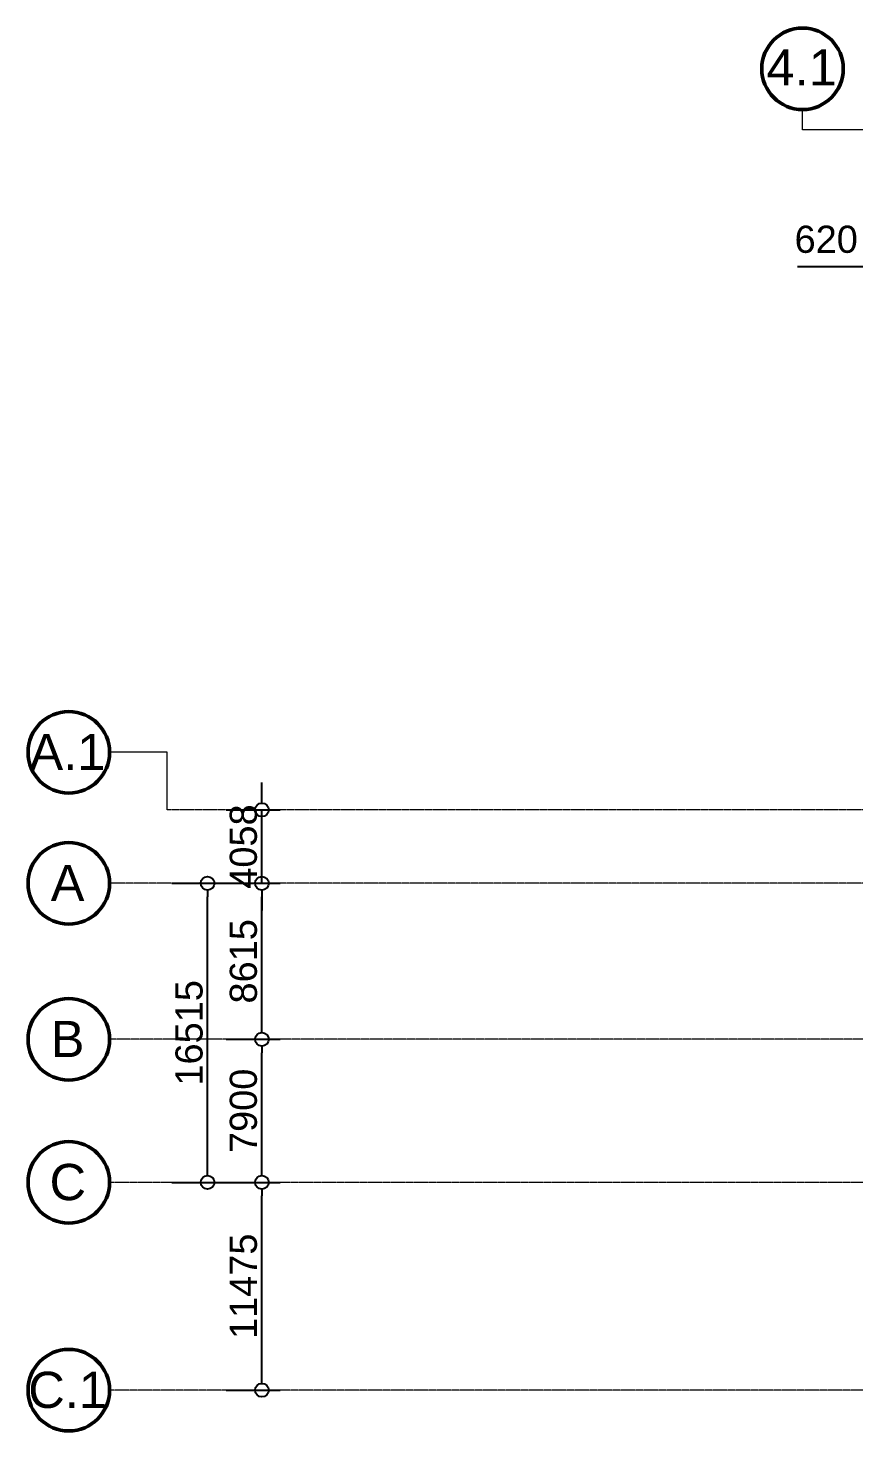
# Model space of a CAD drawing. Header units: millimetres. Extents: x -962357 to -591933, y -35273 to 59420.
# Drawn here: x -962357 to -916754, y -18045 to 59420 of the extents above; entities that cross this region are included whole.
import ezdxf

# ---------------------------------------------------------------- set-up
doc = ezdxf.new("R2010")
doc.units = ezdxf.units.MM
doc.linetypes.add('DPA_Grid _ Level 100', pattern=[10, 5.5, -1.6, 1.3, -1.6])
for name, color, linetype, lineweight in [('A-ANNO-DIMS', 1, 'Continuous', 9), ('S-GRID', 251, 'Continuous', 9), ('S-GRID-IDEN', 3, 'Continuous', 50)]:
    doc.layers.add(name, color=color, linetype=linetype, lineweight=lineweight)
doc.styles.add('Arial', font='arial.ttf', dxfattribs={"height": 2000})
doc.styles.add('Arial_1', font='arial.ttf', dxfattribs={"height": 1500})
doc.dimstyles.new('DPA-DIM-3_0_C-C', dxfattribs={"dimscale": 304.8, "dimtxt": 1530.3891, "dimasz": 2.46063, "dimexe": 3.28084, "dimexo": 0.0625, "dimgap": 0.82021, "dimtad": 1, "dimdec": 0, "dimzin": 0, "dimdsep": 46, "dimtxsty": 'Arial_1', "dimblk1": 'DOTBLANK', "dimblk2": 'DOTBLANK', "dimsah": 1, "dimcen": 0.09, "dimdle": 3.28084, "dimadec": 8, "dimazin": 0, "dimtfac": 1, "dimtdec": 4, "dimtix": 1, "dimtmove": 0, "dimatfit": 3, "dimfxl": 6.56168, "dimfxlon": 1, "dimtvp": 1, "dimtolj": 1, "dimtzin": 0, "dimarcsym": 2})
doc.dimstyles.new('DPA-DIM-3_0_C-C_1', dxfattribs={"dimscale": 304.8, "dimtxt": 1530.3891, "dimasz": 2.46063, "dimexe": 3.28084, "dimexo": 0.0625, "dimgap": 0.82021, "dimtad": 1, "dimdec": 0, "dimzin": 0, "dimdsep": 46, "dimtxsty": 'Arial_1', "dimblk1": 'DOTBLANK', "dimblk2": 'DOTBLANK', "dimsah": 1, "dimcen": 0.09, "dimdle": 3.28084, "dimadec": 8, "dimazin": 0, "dimtfac": 1, "dimtdec": 4, "dimtix": 1, "dimtmove": 1, "dimatfit": 3, "dimfxl": 6.56168, "dimfxlon": 1, "dimtvp": 1, "dimtolj": 1, "dimtzin": 0, "dimarcsym": 2})

# ---------------------------------------------------------------- blocks, each defined once
blk = doc.blocks.new('Grid - 100 Scale-2291345-4130-01 MULTI-PURPOSE LEVEL - REFLECTED CEILING PLAN')
at = {"layer": 'S-GRID-IDEN'}
blk.add_circle((0, 0), 4.5, dxfattribs=at)
blk = doc.blocks.new('_DotBlank')
at = {"color": 0, "linetype": 'ByBlock', "lineweight": -2}
blk.add_line((-0.5, 0), (-1, 0), dxfattribs=at)
blk.add_circle((0, 0), 0.5, dxfattribs=at)
blk = doc.blocks.new('DIMBLOCK27-4130-01 MULTI-PURPOSE LEVEL - REFLECTED CEILING PLAN')
at = {"layer": 'A-ANNO-DIMS', "color": 0, "lineweight": -2, "transparency": 16777216}
for p, q in [((-954425, 12195), (-951444, 12195)), ((-952444, -3570), (-952444, 11445)), ((-954425, -4320), (-951444, -4320))]:
    blk.add_line(p, q, dxfattribs=at)
at = {"layer": 'Defpoints', "color": 0, "transparency": 16777216}
for p in [(-954444, 12195), (-952444, 12195), (-954444, -4320)]:
    blk.add_point(p, dxfattribs=at)
at = {"layer": 'A-ANNO-DIMS', "color": 0, "lineweight": -2, "transparency": 16777216, "xscale": 750, "yscale": 750, "zscale": 750}
for p, rotation in [((-952444, 12195), 90), ((-952444, -4320), 270)]:
    blk.add_blockref('_DotBlank', p, dxfattribs=dict(at, rotation=rotation))
at = {"layer": 'A-ANNO-DIMS', "color": 0, "transparency": 16777216, "insert": (-953460, 3937), "char_height": 1500, "width": 6922.07, "attachment_point": 5, "rotation": 90, "style": 'Arial_1'}
blk.add_mtext('\\A1;16515', dxfattribs=at)
blk = doc.blocks.new('DIMBLOCK28-4130-01 MULTI-PURPOSE LEVEL - REFLECTED CEILING PLAN')
at = {"layer": 'A-ANNO-DIMS', "color": 0, "lineweight": -2, "transparency": 16777216}
for p, q in [((-951425, 3580), (-948444, 3580)), ((-949444, -3570), (-949444, 2830)), ((-951425, -4320), (-948444, -4320))]:
    blk.add_line(p, q, dxfattribs=at)
at = {"layer": 'Defpoints', "color": 0, "transparency": 16777216}
for p in [(-951444, 3580), (-949444, 3580), (-951444, -4320)]:
    blk.add_point(p, dxfattribs=at)
at = {"layer": 'A-ANNO-DIMS', "color": 0, "lineweight": -2, "transparency": 16777216, "xscale": 750, "yscale": 750, "zscale": 750}
for p, rotation in [((-949444, 3580), 90), ((-949444, -4320), 270)]:
    blk.add_blockref('_DotBlank', p, dxfattribs=dict(at, rotation=rotation))
at = {"layer": 'A-ANNO-DIMS', "color": 0, "transparency": 16777216, "insert": (-950460, -370), "char_height": 1500, "width": 5537.65, "attachment_point": 5, "rotation": 90, "style": 'Arial_1'}
blk.add_mtext('\\A1;7900', dxfattribs=at)
blk = doc.blocks.new('DIMBLOCK29-4130-01 MULTI-PURPOSE LEVEL - REFLECTED CEILING PLAN')
at = {"layer": 'A-ANNO-DIMS', "color": 0, "lineweight": -2, "transparency": 16777216}
for p, q in [((-951425, 12195), (-948444, 12195)), ((-949444, 4330), (-949444, 11445)), ((-951425, 3580), (-948444, 3580))]:
    blk.add_line(p, q, dxfattribs=at)
at = {"layer": 'Defpoints', "color": 0, "transparency": 16777216}
for p in [(-951444, 12195), (-949444, 12195), (-951444, 3580)]:
    blk.add_point(p, dxfattribs=at)
at = {"layer": 'A-ANNO-DIMS', "color": 0, "lineweight": -2, "transparency": 16777216, "xscale": 750, "yscale": 750, "zscale": 750}
for p, rotation in [((-949444, 12195), 90), ((-949444, 3580), 270)]:
    blk.add_blockref('_DotBlank', p, dxfattribs=dict(at, rotation=rotation))
at = {"layer": 'A-ANNO-DIMS', "color": 0, "transparency": 16777216, "insert": (-950460, 7887), "char_height": 1500, "width": 5537.65, "attachment_point": 5, "rotation": 90, "style": 'Arial_1'}
blk.add_mtext('\\A1;8615', dxfattribs=at)
blk = doc.blocks.new('DIMBLOCK45-4130-01 MULTI-PURPOSE LEVEL - REFLECTED CEILING PLAN')
at = {"layer": 'A-ANNO-DIMS', "color": 0, "lineweight": -2, "transparency": 16777216}
for p, q in [((-951425, -4320), (-948444, -4320)), ((-949444, -15045), (-949444, -5070)), ((-951425, -15795), (-948444, -15795))]:
    blk.add_line(p, q, dxfattribs=at)
at = {"layer": 'Defpoints', "color": 0, "transparency": 16777216}
for p in [(-951444, -4320), (-949444, -4320), (-951444, -15795)]:
    blk.add_point(p, dxfattribs=at)
at = {"layer": 'A-ANNO-DIMS', "color": 0, "lineweight": -2, "transparency": 16777216, "xscale": 750, "yscale": 750, "zscale": 750}
for p, rotation in [((-949444, -4320), 90), ((-949444, -15795), 270)]:
    blk.add_blockref('_DotBlank', p, dxfattribs=dict(at, rotation=rotation))
at = {"layer": 'A-ANNO-DIMS', "color": 0, "transparency": 16777216, "insert": (-950460, -10058), "char_height": 1500, "width": 6922.07, "attachment_point": 5, "rotation": 90, "style": 'Arial_1'}
blk.add_mtext('\\A1;11475', dxfattribs=at)
blk = doc.blocks.new('DIMBLOCK46-4130-01 MULTI-PURPOSE LEVEL - REFLECTED CEILING PLAN')
at = {"layer": 'A-ANNO-DIMS', "color": 0, "lineweight": -2, "transparency": 16777216}
for p, q in [((-914535, 48239), (-914535, 45258)), ((-913915, 48239), (-913915, 45258)), ((-919865, 46258), (-914535, 46258)), ((-915285, 46258), (-916035, 46258)), ((-914535, 46258), (-913915, 46258)), ((-914535, 46258), (-913915, 46258)), ((-913165, 46258), (-912415, 46258))]:
    blk.add_line(p, q, dxfattribs=at)
at = {"layer": 'Defpoints', "color": 0, "transparency": 16777216}
for p in [(-914535, 48258), (-913915, 48258), (-913915, 46258)]:
    blk.add_point(p, dxfattribs=at)
at = {"layer": 'A-ANNO-DIMS', "color": 0, "lineweight": -2, "transparency": 16777216, "xscale": 750, "yscale": 750, "zscale": 750}
blk.add_blockref('_DotBlank', (-914535, 46258), dxfattribs=at)
at = {"layer": 'A-ANNO-DIMS', "color": 0, "lineweight": -2, "transparency": 16777216, "xscale": 750, "yscale": 750, "zscale": 750, "rotation": 180}
blk.add_blockref('_DotBlank', (-913915, 46258), dxfattribs=at)
at = {"layer": 'A-ANNO-DIMS', "color": 0, "transparency": 16777216, "insert": (-920033, 48508), "char_height": 1500, "width": 4153.24, "attachment_point": 1, "line_spacing_factor": 0.941778, "style": 'Arial_1'}
blk.add_mtext('\\A1;620', dxfattribs=at)
blk = doc.blocks.new('DIMBLOCK47-4130-01 MULTI-PURPOSE LEVEL - REFLECTED CEILING PLAN')
at = {"layer": 'A-ANNO-DIMS', "color": 0, "lineweight": -2, "transparency": 16777216}
for p, q in [((-949444, 17003), (-949444, 17753)), ((-951425, 16253), (-948444, 16253)), ((-949444, 12195), (-949444, 16253)), ((-951425, 12195), (-948444, 12195)), ((-949444, 11445), (-949444, 10695))]:
    blk.add_line(p, q, dxfattribs=at)
at = {"layer": 'Defpoints', "color": 0, "transparency": 16777216}
for p in [(-951444, 16253), (-949444, 16253), (-951444, 12195)]:
    blk.add_point(p, dxfattribs=at)
at = {"layer": 'A-ANNO-DIMS', "color": 0, "lineweight": -2, "transparency": 16777216, "xscale": 750, "yscale": 750, "zscale": 750}
for p, rotation in [((-949444, 16253), 270), ((-949444, 12195), 90)]:
    blk.add_blockref('_DotBlank', p, dxfattribs=dict(at, rotation=rotation))
at = {"layer": 'A-ANNO-DIMS', "color": 0, "transparency": 16777216, "insert": (-950460, 14224), "char_height": 1500, "width": 5537.65, "attachment_point": 5, "rotation": 90, "style": 'Arial_1'}
blk.add_mtext('\\A1;4058', dxfattribs=at)

msp = doc.modelspace()

# ---------------------------------------------------------------- linework, layer by layer
at = {"layer": 'S-GRID'}
for p, q in [((-919592.7, 53809.2), (-919592.7, 54920.2)), ((-914535, 53809.2), (-919592.7, 53809.2)), ((-954682, 19428), (-957857, 19428)), ((-954682, 16253), (-954682, 19428))]:
    msp.add_line(p, q, dxfattribs=at)
at = {"layer": 'S-GRID', "linetype": 'DPA_Grid _ Level 100'}
for p, q in [((-601518.7, 16253), (-954682, 16253)), ((-601518.7, 12195), (-957857, 12195)), ((-602984.2, 3580), (-957857, 3580)), ((-603146.2, -4320), (-957857, -4320)), ((-603146.2, -15795), (-957857, -15795))]:
    msp.add_line(p, q, dxfattribs=at)

# ---------------------------------------------------------------- block references
at = {"layer": 'S-GRID-IDEN', "xscale": 499.9999999999995, "yscale": 499.9999999999995, "zscale": 499.9999999999995}
msp.add_blockref('Grid - 100 Scale-2291345-4130-01 MULTI-PURPOSE LEVEL - REFLECTED CEILING PLAN', (-919592.7, 57170.2), dxfattribs=at)
at = {"layer": 'S-GRID-IDEN', "xscale": 499.9999999999995, "yscale": 499.9999999999995, "zscale": 499.9999999999995, "rotation": 89.9999999999998}
for p in [(-960107, 19428), (-960107, 12195), (-960107, 3580), (-960107, -4320), (-960107, -15795)]:
    msp.add_blockref('Grid - 100 Scale-2291345-4130-01 MULTI-PURPOSE LEVEL - REFLECTED CEILING PLAN', p, dxfattribs=at)

# ---------------------------------------------------------------- texts
at = {"layer": 'S-GRID-IDEN', "lineweight": 9, "char_height": 2000, "attachment_point": 1, "style": 'Arial'}
for s, insert, width in [('4.1', (-921581.6, 58249.7), 4729.956), ('A.1', (-962278.1, 20447.4), 5130.8), ('A', (-961105.6, 13214.4), 2284.809), ('B', (-961105.6, 4599.4), 2284.809), ('C', (-961170.6, -3300.6), 2445.147), ('C.1', (-962345.6, -14775.6), 5291.137)]:
    msp.add_mtext(s, dxfattribs=dict(at, insert=insert, width=width))

# ---------------------------------------------------------------- dimensions: what is measured, and where the dimension line sits
at = {"layer": 'A-ANNO-DIMS'}
dim = msp.add_linear_dim(base=(-913915, 46258), p1=(-914535, 48258), p2=(-913915, 48258), dimstyle='DPA-DIM-3_0_C-C_1', override={"dimpost": '<>', "dimfxl": 620}, dxfattribs=at)
dim.commit()
dim.dimension.update_dxf_attribs({"geometry": 'DIMBLOCK46-4130-01 MULTI-PURPOSE LEVEL - REFLECTED CEILING PLAN', "text_midpoint": (-917956.1, 47455.4), "dimtype": 160})
for base, p1, p2, override, picture, middle in [((-949443.7, 16253), (-951443.7, 12195), (-951443.7, 16253), {"dimpost": '<>', "dimfxl": 4057.997178}, 'DIMBLOCK47-4130-01 MULTI-PURPOSE LEVEL - REFLECTED CEILING PLAN', (-950459.5, 14224)), ((-952443.7, 12195), (-954443.7, -4320), (-954443.7, 12195), {"dimpost": '<>', "dimfxl": 16515.002991}, 'DIMBLOCK27-4130-01 MULTI-PURPOSE LEVEL - REFLECTED CEILING PLAN', (-953459.5, 3937.5)), ((-949443.7, 12195), (-951443.7, 3580), (-951443.7, 12195), {"dimpost": '<>', "dimfxl": 8614.999996}, 'DIMBLOCK29-4130-01 MULTI-PURPOSE LEVEL - REFLECTED CEILING PLAN', (-950459.5, 7887.5)), ((-949443.7, 3580), (-951443.7, -4320), (-951443.7, 3580), {"dimpost": '<>', "dimfxl": 7900.002995}, 'DIMBLOCK28-4130-01 MULTI-PURPOSE LEVEL - REFLECTED CEILING PLAN', (-950459.5, -370)), ((-949443.7, -4320), (-951443.7, -15795), (-951443.7, -4320), {"dimpost": '<>', "dimfxl": 11474.997005}, 'DIMBLOCK45-4130-01 MULTI-PURPOSE LEVEL - REFLECTED CEILING PLAN', (-950459.5, -10057.5))]:
    dim = msp.add_linear_dim(base=base, p1=p1, p2=p2, angle=90, dimstyle='DPA-DIM-3_0_C-C', override=override, dxfattribs=at)
    dim.commit()
    dim.dimension.update_dxf_attribs({"geometry": picture, "text_midpoint": middle})

doc.saveas('drawing.dxf')
